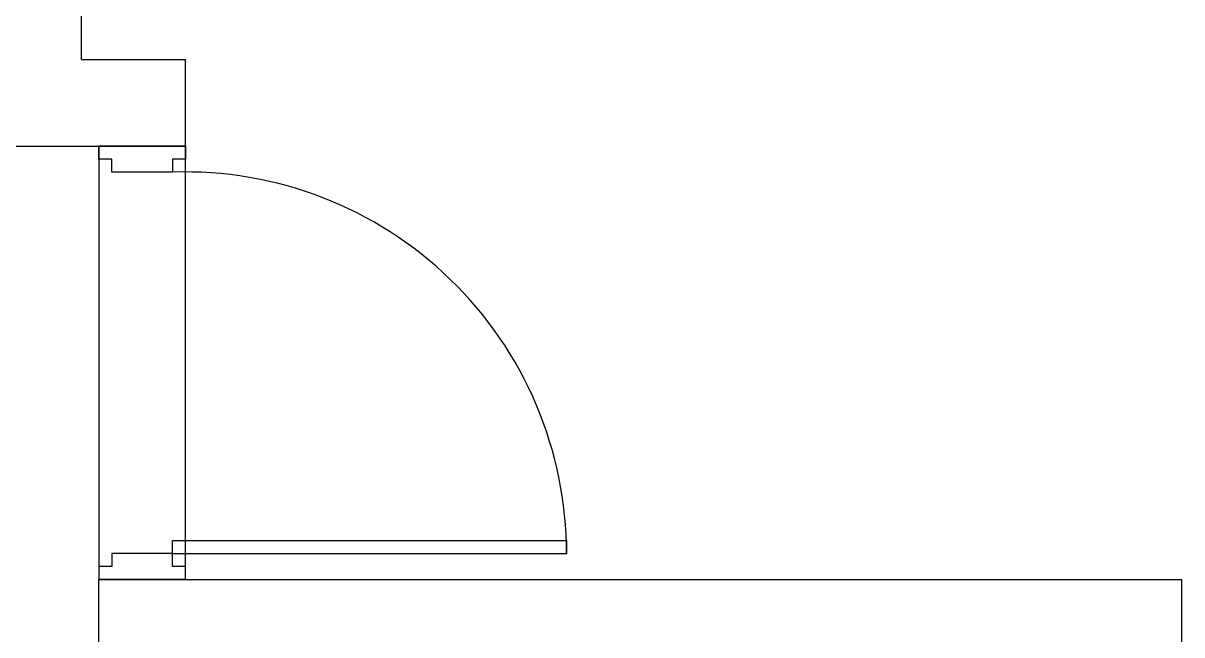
# Model space of a CAD drawing. Header units: inches. Extents: x 4374 to 164780, y 597 to 50243.
# Drawn here: x 85777 to 88452, y 44373 to 45784 of the extents above; entities that cross this region are included whole.
import ezdxf

# ---------------------------------------------------------------- set-up
doc = ezdxf.new("R2010")
doc.units = ezdxf.units.IN
doc.header["$LTSCALE"] = 50
doc.header["$MEASUREMENT"] = 0
for name, color, linetype in [('도면층2', 2, 'Continuous'), ('도면층4', 4, 'Continuous'), ('도면층5', 5, 'Continuous')]:
    doc.layers.add(name, color=color, linetype=linetype)

# ---------------------------------------------------------------- blocks, each defined once
blk = doc.blocks.new('BLLL')
at = {"layer": '도면층2', "color": 8}
for p, q in [((60561.5, 31366.7), (60561.5, 32836.7)), ((60561.5, 31366.7), (60801.5, 31366.7)), ((60801.5, 31166.7), (60801.5, 31366.7)), ((60361.5, 31166.7), (60801.5, 31166.7)), ((60601.5, 30166.7), (63101.5, 30166.7)), ((60601.5, 28246.7), (60601.5, 30166.7)), ((63101.5, 23536.7), (63101.5, 30166.7))]:
    blk.add_line(p, q, dxfattribs=at)
at = {"layer": '도면층4', "color": 8}
for p, q in [((60601.5, 31166.7), (60601.5, 30166.7)), ((60801.5, 31166.7), (60601.5, 31166.7)), ((60801.5, 30166.7), (60801.5, 31166.7)), ((60771.5, 30256.7), (61681, 30256.7)), ((60771.5, 30226.7), (60771.5, 30256.7)), ((61681.5, 30226.7), (61681.5, 30256.7)), ((60771.5, 30226.7), (61681.5, 30226.7)), ((60601.5, 30166.7), (60801.5, 30166.7)), ((60801.5, 30166.7), (60601.5, 30166.7))]:
    blk.add_line(p, q, dxfattribs=at)
for points in [[(60801.5, 31166.7), (60801.5, 31136.7), (60771.5, 31136.7), (60771.5, 31106.7), (60631.5, 31106.7), (60631.5, 31136.7), (60601.5, 31136.7), (60601.5, 31166.7), (60801.5, 31166.7)], [(60801.5, 30166.7), (60801.5, 30196.7), (60771.5, 30196.7), (60771.5, 30226.7), (60631.5, 30226.7), (60631.5, 30196.7), (60601.5, 30196.7), (60601.5, 30166.7), (60801.5, 30166.7)]]:
    blk.add_lwpolyline(points, dxfattribs=at)
at = {"layer": '도면층5', "color": 8}
blk.add_arc((60800, 30226.2), 881, 0.0322, 91.8532, dxfattribs=at)

msp = doc.modelspace()

# ---------------------------------------------------------------- block references
msp.add_blockref('BLLL', (25350.4, 14333.4))

doc.saveas('drawing.dxf')
